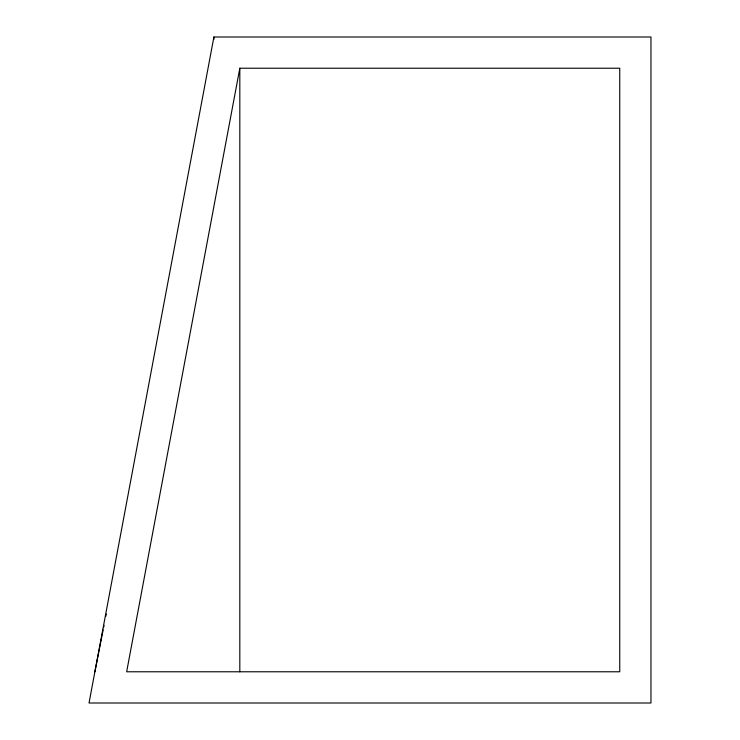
<?xml version="1.0" encoding="UTF-8"?>
<svg xmlns="http://www.w3.org/2000/svg" width="740" height="740" viewBox="0 0 740 740"><rect width="100%" height="100%" fill="white"/><g stroke="black" fill="none" stroke-linecap="round" stroke-linejoin="round"><path stroke-width="1.11" d="M213.906 37L89.031 703L650.969 703L650.969 37L213.906 37L213.906 39.312M239.816 68.219L126.651 671.781L619.75 671.781L619.75 68.219L239.816 68.219L239.816 671.781M94.886 671.781L103.147 629.879M103.591 627.622L104.044 625.356M105.829 616.291L106.273 614.034"/></g></svg>
